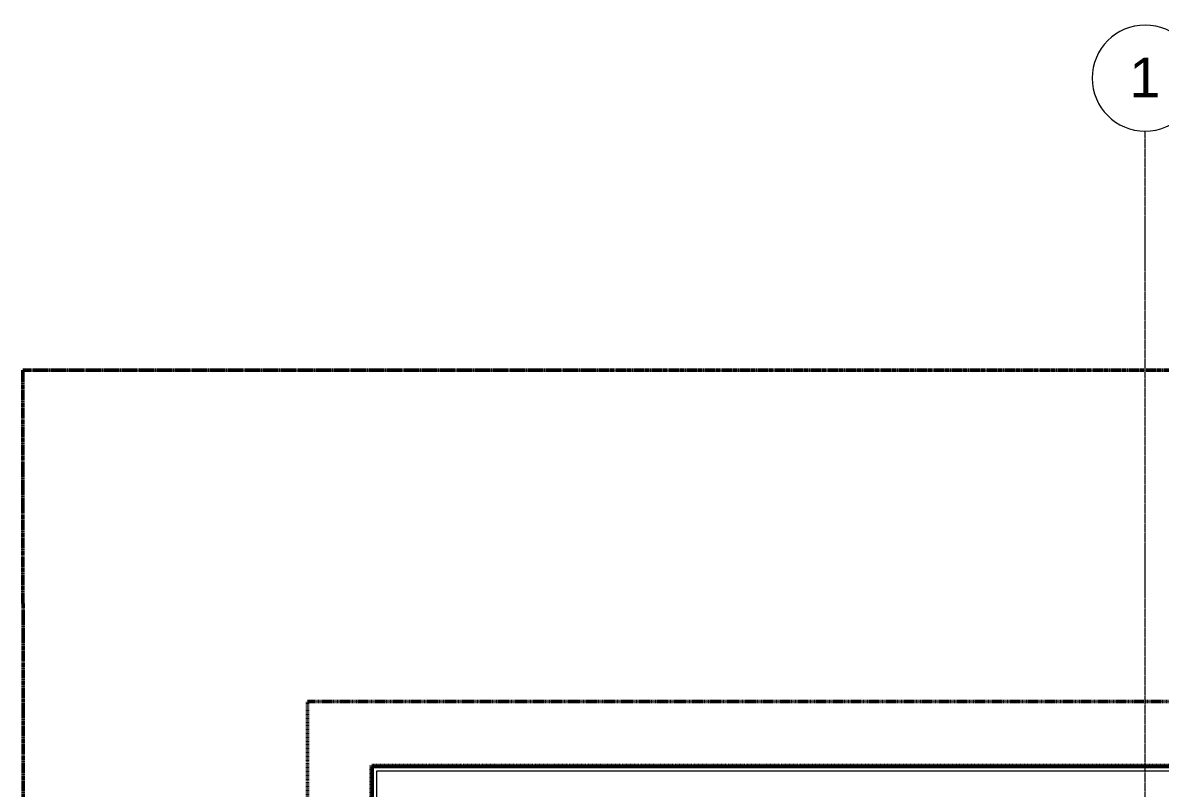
# Model space of a CAD drawing. Header units: inches. Extents: x -4218 to -1830, y 9767 to 12426.
# Drawn here: x -3990 to -3475, y 12079 to 12426 of the extents above; entities that cross this region are included whole.
import ezdxf

# ---------------------------------------------------------------- set-up
doc = ezdxf.new("R2010")
doc.units = ezdxf.units.IN
doc.header["$MEASUREMENT"] = 0
for name, pattern in [('Dash 1_16_', [0.125, 0.0625, -0.0625]), ('Double Dash 3_8_', [1, 0.375, -0.125, 0.125, -0.125, 0.125, -0.125]), ('Grid Line 1_2_', [0.875, 0.5, -0.125, 0.125, -0.125])]:
    doc.linetypes.add(name, pattern=pattern)
for name, color, linetype, lineweight in [('A-WALL', 113, 'Continuous', 13), ('C-PROP-LINE', 91, 'Double Dash 3_8_', 50), ('C-PROP-LINE-1', 91, 'Dash 1_16_', 50), ('S-FNDN-6', 32, 'Continuous', 9), ('S-FNDN-7', 32, 'Continuous', 50), ('S-GRID-1', 1, 'Grid Line 1_2_', 9), ('S-GRID-IDEN', 1, 'Continuous', 9)]:
    doc.layers.add(name, color=color, linetype=linetype, lineweight=lineweight)
doc.styles.add('Arial', font='arial.ttf', dxfattribs={"height": 18})

# ---------------------------------------------------------------- blocks, each defined once
blk = doc.blocks.new('Basic Wall _ EXT - C8AØF - _10_ CONCRETE _ 2_ EPS INSUL_ - ___-2578961-BACKGROUND - BASEMENT')
at = {"layer": 'S-FNDN-6'}
for p, q in [((-3831.32, 12089.19), (-3831.32, 12077.03)), ((-3831.32, 12077.03), (-3831.32, 12089.19))]:
    blk.add_line(p, q, dxfattribs=at)
blk = doc.blocks.new('Family - ___-1878357-BACKGROUND - BASEMENT')
at = {"layer": 'C-PROP-LINE'}
for p, q in [((-3989.61, 12268.69), (-1926.87, 12268.69)), ((-3989.61, 12268.69), (-3989.45, 12118.59)), ((-3989.45, 12118.59), (-3989.42, 12089.69)), ((-3989.42, 12089.69), (-3987.26, 10009.09))]:
    blk.add_line(p, q, dxfattribs=at)
blk = doc.blocks.new('Family - ___-2835860-BACKGROUND - BASEMENT')
at = {"layer": 'C-PROP-LINE-1'}
for p in [(-2636.92, 12118.59), (-3860.72, 11547.59)]:
    blk.add_line(p, (-3860.72, 12118.59), dxfattribs=at)
blk = doc.blocks.new('Family - ___-2835903-BACKGROUND - BASEMENT')
at = {"layer": 'C-PROP-LINE-1'}
for p in [(-2096.45, 12089.69), (-3831.82, 10009.09)]:
    blk.add_line(p, (-3831.82, 12089.69), dxfattribs=at)
blk = doc.blocks.new('Family - ___-2835932-BACKGROUND - BASEMENT')
at = {"layer": 'C-PROP-LINE-1'}
for p in [(-2067.55, 12118.59), (-3860.72, 9980.19)]:
    blk.add_line(p, (-3860.72, 12118.59), dxfattribs=at)
blk = doc.blocks.new('Grid - Grid Head - Circle-50561-BACKGROUND - BASEMENT')
at = {"layer": 'S-GRID-IDEN'}
for start, end in [(360, 180), (180, 360)]:
    blk.add_arc((0, 0), 0.25, start, end, dxfattribs=at)

msp = doc.modelspace()

# ---------------------------------------------------------------- linework, layer by layer
at = {"layer": 'A-WALL'}
for p, q in [((-3829.32, 9901.19), (-3829.32, 12087.19)), ((-3829.32, 12087.19), (-3144.32, 12087.19))]:
    msp.add_line(p, q, dxfattribs=at)
at = {"layer": 'S-FNDN-7'}
for p, q in [((-3831.32, 12089.19), (-3831.32, 9901.19)), ((-3144.32, 12089.19), (-3831.32, 12089.19))]:
    msp.add_line(p, q, dxfattribs=at)
at = {"layer": 'S-GRID-1'}
msp.add_line((-3481.32, 9836.18), (-3481.32, 12376.81), dxfattribs=at)

# ---------------------------------------------------------------- block references
at = {"layer": 'C-PROP-LINE'}
msp.add_blockref('Family - ___-1878357-BACKGROUND - BASEMENT', (0, 0), dxfattribs=at)
at = {"layer": 'C-PROP-LINE-1'}
for name in ['Family - ___-2835860-BACKGROUND - BASEMENT', 'Family - ___-2835932-BACKGROUND - BASEMENT', 'Family - ___-2835903-BACKGROUND - BASEMENT']:
    msp.add_blockref(name, (0, 0), dxfattribs=at)
at = {"layer": 'S-FNDN-6'}
msp.add_blockref('Basic Wall _ EXT - C8AØF - _10_ CONCRETE _ 2_ EPS INSUL_ - ___-2578961-BACKGROUND - BASEMENT', (0, 0), dxfattribs=at)
at = {"layer": 'S-GRID-IDEN', "xscale": 95.99999999999994, "yscale": 95.99999999999994, "zscale": 95.99999999999994}
msp.add_blockref('Grid - Grid Head - Circle-50561-BACKGROUND - BASEMENT', (-3481.32, 12400.81), dxfattribs=at)

# ---------------------------------------------------------------- texts
at = {"layer": 'S-GRID-IDEN', "insert": (-3488.45, 12410.1), "char_height": 18, "width": 16.968, "attachment_point": 1, "style": 'Arial'}
msp.add_mtext('1', dxfattribs=at)

doc.saveas('drawing.dxf')
